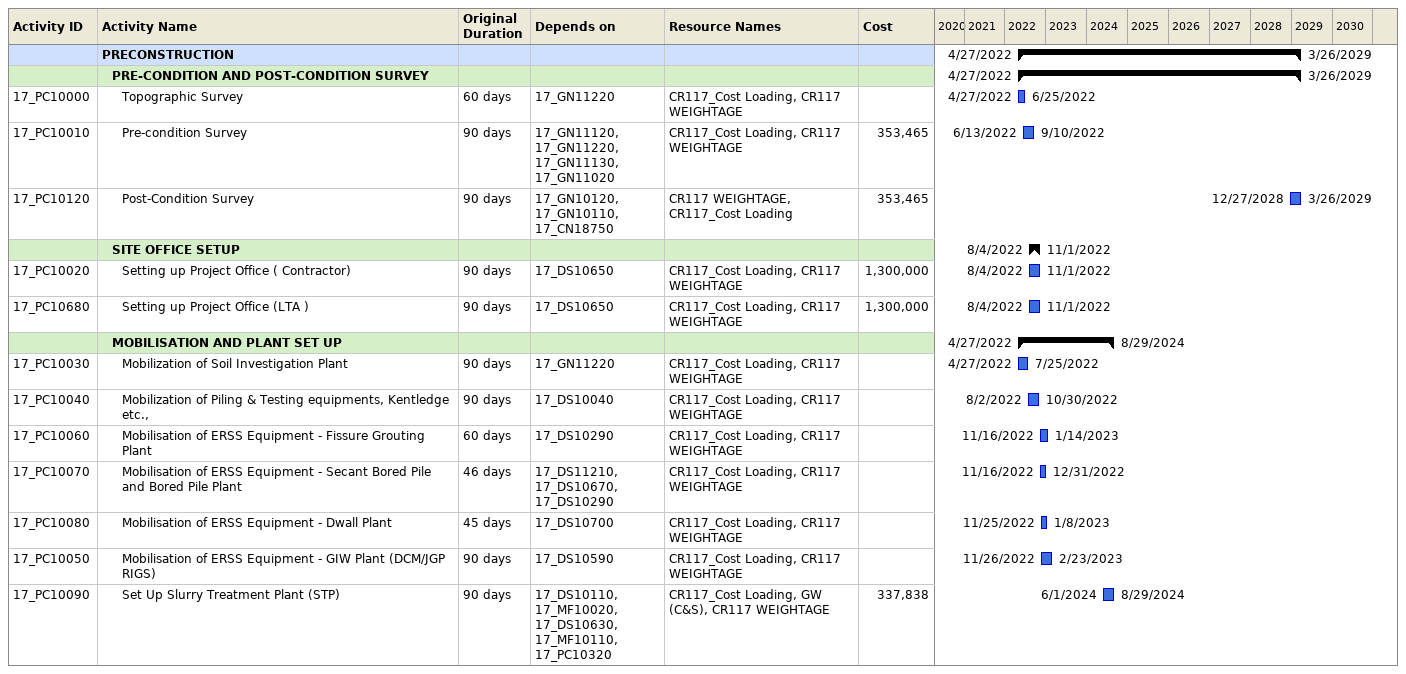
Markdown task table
| ID | Level | Task | Original duration | Start | Finish | Predecessors | Resources | Cost |
|---|---|---|---|---|---|---|---|---|
|  | 1 | **PRECONSTRUCTION** |  | 2022-04-27 | 2029-03-26 |  |  |  |
|  | 2 | **PRE-CONDITION AND POST-CONDITION SURVEY** |  | 2022-04-27 | 2029-03-26 |  |  |  |
| 17_PC10000 | 3 | Topographic Survey | 60d | 2022-04-27 | 2022-06-25 | 17_GN11220 | CR117_Cost Loading, CR117 WEIGHTAGE |  |
| 17_PC10010 | 3 | Pre-condition Survey | 90d | 2022-06-13 | 2022-09-10 | 17_GN11120, 17_GN11220, 17_GN11130, 17_GN11020 | CR117_Cost Loading, CR117 WEIGHTAGE | 353465 |
| 17_PC10120 | 3 | Post-Condition Survey | 90d | 2028-12-27 | 2029-03-26 | 17_GN10120, 17_GN10110, 17_CN18750 | CR117 WEIGHTAGE, CR117_Cost Loading | 353465 |
|  | 2 | **SITE OFFICE SETUP** |  | 2022-08-04 | 2022-11-01 |  |  |  |
| 17_PC10020 | 3 | Setting up Project Office ( Contractor) | 90d | 2022-08-04 | 2022-11-01 | 17_DS10650 | CR117_Cost Loading, CR117 WEIGHTAGE | 1300000 |
| 17_PC10680 | 3 | Setting up Project Office (LTA ) | 90d | 2022-08-04 | 2022-11-01 | 17_DS10650 | CR117_Cost Loading, CR117 WEIGHTAGE | 1300000 |
|  | 2 | **MOBILISATION AND PLANT SET UP** |  | 2022-04-27 | 2024-08-29 |  |  |  |
| 17_PC10030 | 3 | Mobilization of Soil Investigation Plant | 90d | 2022-04-27 | 2022-07-25 | 17_GN11220 | CR117_Cost Loading, CR117 WEIGHTAGE |  |
| 17_PC10040 | 3 | Mobilization of Piling & Testing equipments, Kentledge etc., | 90d | 2022-08-02 | 2022-10-30 | 17_DS10040 | CR117_Cost Loading, CR117 WEIGHTAGE |  |
| 17_PC10060 | 3 | Mobilisation of ERSS Equipment - Fissure Grouting Plant | 60d | 2022-11-16 | 2023-01-14 | 17_DS10290 | CR117_Cost Loading, CR117 WEIGHTAGE |  |
| 17_PC10070 | 3 | Mobilisation of ERSS Equipment - Secant Bored Pile and Bored Pile Plant | 46d | 2022-11-16 | 2022-12-31 | 17_DS11210, 17_DS10670, 17_DS10290 | CR117_Cost Loading, CR117 WEIGHTAGE |  |
| 17_PC10080 | 3 | Mobilisation of ERSS Equipment - Dwall Plant | 45d | 2022-11-25 | 2023-01-08 | 17_DS10700 | CR117_Cost Loading, CR117 WEIGHTAGE |  |
| 17_PC10050 | 3 | Mobilisation of ERSS Equipment - GIW Plant (DCM/JGP RIGS) | 90d | 2022-11-26 | 2023-02-23 | 17_DS10590 | CR117_Cost Loading, CR117 WEIGHTAGE |  |
| 17_PC10090 | 3 | Set Up Slurry Treatment Plant (STP) | 90d | 2024-06-01 | 2024-08-29 | 17_DS10110, 17_MF10020, 17_DS10630, 17_MF10110, 17_PC10320 | CR117_Cost Loading, GW (C&S), CR117 WEIGHTAGE | 337838 |
